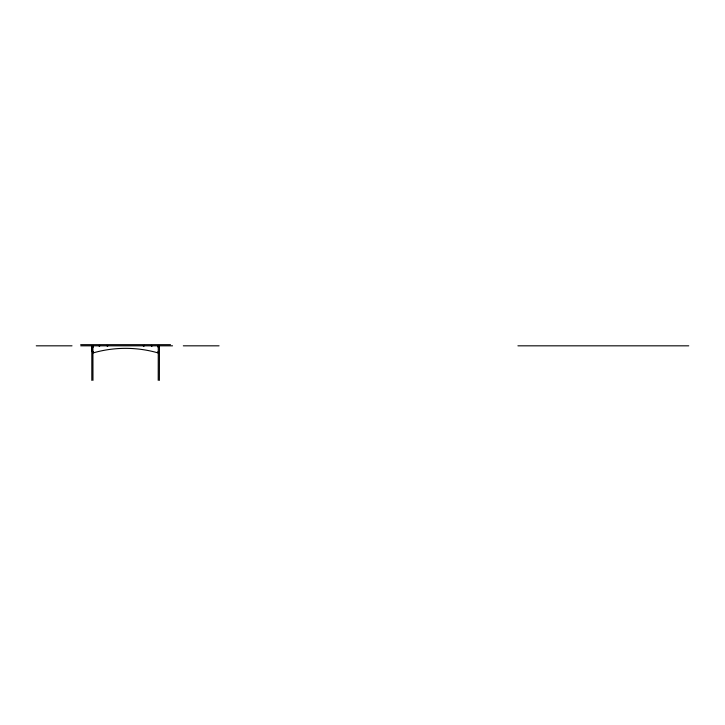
<?xml version="1.0" encoding="UTF-8"?>
<svg xmlns="http://www.w3.org/2000/svg" width="725" height="725" viewBox="0 0 725 725"><rect width="100%" height="100%" fill="white"/><g stroke="black" fill="none" stroke-linecap="round" stroke-linejoin="round"><path stroke-width="1.09" d="M107.925 345.825L107.291 346.251L106.992 345.39M152.268 345.825L151.552 346.206L151.344 345.39M92.918 352.975C114.151 346.813 137.043 346.813 158.267 352.975L157.805 351.924L158.413 351.543M92.918 352.468L93.253 351.679L91.776 351.543L91.776 347.248L93.253 347.112L92.918 346.323M80.702 344.674L170.484 344.674M91.821 345.762L92.963 345.762M158.222 345.762L159.364 345.762M36.259 345.825L72.011 345.825M80.702 345.825L172.55 345.825M183.307 345.825L219.059 345.825M517.922 345.825L688.75 345.825M158.413 347.248L157.796 346.786L158.267 345.462L158.222 380.38M143.26 345.825L143.894 346.251L144.193 345.39M98.917 345.825L99.552 346.251L99.842 345.39M159.437 345.462L159.364 380.38M92.918 345.462L92.963 380.38M91.821 345.481L91.821 380.38"/></g></svg>
